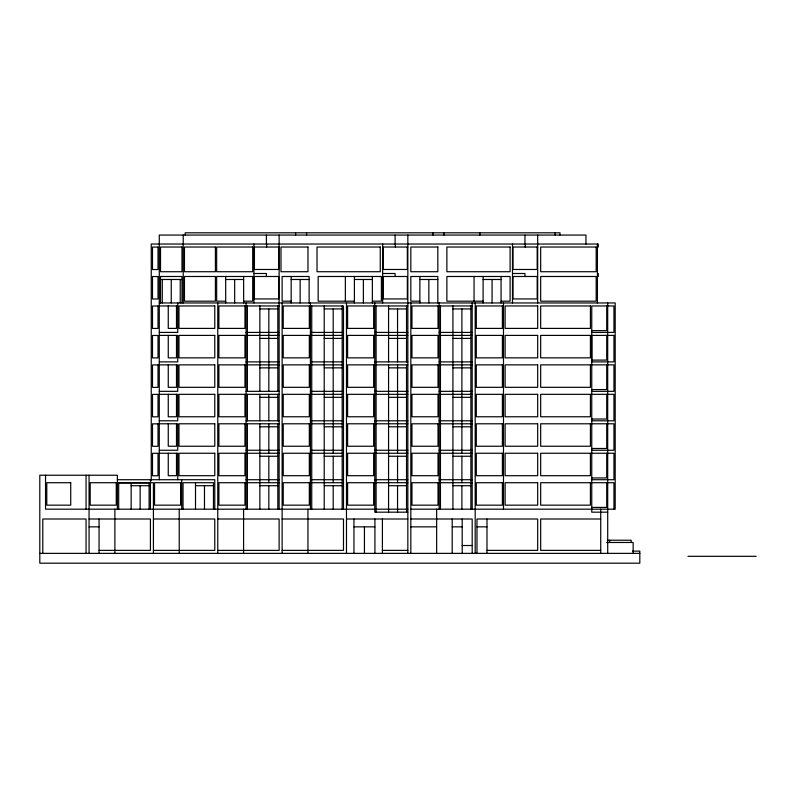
<?xml version="1.0" encoding="UTF-8"?>
<svg xmlns="http://www.w3.org/2000/svg" width="796" height="796" viewBox="0 0 796 796"><rect width="100%" height="100%" fill="white"/><g stroke="black" fill="none" stroke-linecap="round" stroke-linejoin="round"><path stroke-width="1.19" d="M279.127 247.029L254.431 247.029L254.431 269.476L278.63 269.476L278.63 247.029M407.841 247.029L383.145 247.029L383.145 269.476L407.333 269.476L407.333 247.029M537.678 247.029L512.992 247.029L512.992 269.476L537.181 269.476L537.181 247.029M253.934 273.496L266.411 273.496L266.411 276.491M382.647 273.496L395.115 273.496L395.115 276.491M512.495 273.496L524.962 273.496L524.962 276.491M597.418 273.496L598.293 273.496L598.293 276.491L597.418 276.491M253.934 276.491L278.63 276.491L278.63 298.938L254.431 298.938L254.431 276.491M382.647 276.491L407.333 276.491L407.333 298.938L383.145 298.938L383.145 276.491M512.495 276.491L537.181 276.491L537.181 298.938L512.992 298.938L512.992 276.491M160.523 279.486L181.976 279.486M225.686 279.486L243.646 279.486M291.167 279.486L309.127 279.486M354.399 279.486L372.359 279.486M419.87 279.486L437.83 279.486M483.102 279.486L501.062 279.486M225.686 301.186L216.651 301.186L216.651 276.491L252.69 276.491L252.69 301.186L243.646 301.186M291.167 301.186L282.122 301.186L282.122 276.491L309.127 276.491L309.127 302.958M354.399 301.186L318.161 301.186L318.161 276.491L381.393 276.491L381.393 301.186L372.359 301.186M419.87 301.186L410.826 301.186L410.826 276.491L437.83 276.491L437.83 302.958M483.102 301.186L446.874 301.186L446.874 276.491L510.107 276.491L510.107 301.186L501.062 301.186M159.28 302.958L615.189 302.958L615.189 509.181L410.826 509.181M159.28 305.953L177.737 305.953M246.083 305.953L279.127 305.953M310.43 305.953L343.484 305.953L343.484 509.181M374.787 305.953L407.841 305.953M439.143 305.953L472.187 305.953M259.864 308.938L277.824 308.938M324.211 308.938L342.171 308.938M388.567 308.938L406.527 308.938M452.924 308.938L470.884 308.938M591.756 330.639L606.721 330.639L606.721 305.953M159.28 332.42L177.737 332.42L177.737 302.958M246.083 332.42L279.127 332.42M310.43 332.42L343.484 332.42M374.787 332.42L407.841 332.42M439.143 332.42L472.187 332.42M591.736 332.42L613.945 332.42L613.945 305.953L591.756 305.953L591.756 512.176L607.706 512.176M159.28 335.405L177.737 335.405L177.737 361.881L159.28 361.881M246.083 335.405L279.127 335.405M310.43 335.405L343.484 335.405M374.787 335.405L407.841 335.405M439.143 335.405L472.187 335.405M259.864 338.4L277.824 338.4M324.211 338.4L342.171 338.4M388.567 338.4L406.527 338.4M452.924 338.4L470.884 338.4M591.756 360.1L606.721 360.1L606.721 335.405M246.083 361.881L279.127 361.881M310.43 361.881L343.484 361.881M374.787 361.881L407.841 361.881M439.143 361.881L472.187 361.881M159.28 364.866L177.737 364.866L177.737 391.334L159.28 391.334M246.083 364.866L279.127 364.866M310.43 364.866L343.484 364.866M374.787 364.866L407.841 364.866M439.143 364.866L472.187 364.866M591.756 364.866L613.945 364.866L613.945 391.334L591.756 391.334M259.864 367.861L277.824 367.861M324.211 367.861L342.171 367.861M388.567 367.861L406.527 367.861M452.924 367.861L470.884 367.861M591.756 389.562L606.721 389.562L606.721 364.866M246.083 391.334L279.127 391.334M310.43 391.334L343.484 391.334M374.787 391.334L407.841 391.334M439.143 391.334L472.187 391.334M159.28 394.328L177.737 394.328L177.737 420.795L159.28 420.795M246.083 394.328L279.127 394.328M310.43 394.328L343.484 394.328M374.787 394.328L407.841 394.328M439.143 394.328L472.187 394.328M591.756 394.328L613.945 394.328L613.945 420.795L591.756 420.795M259.864 397.323L277.824 397.323M324.211 397.323L342.171 397.323M388.567 397.323L406.527 397.323M452.924 397.323L470.884 397.323M591.756 419.024L606.721 419.024L606.721 394.328M246.083 420.795L279.127 420.795M310.43 420.795L343.484 420.795M374.787 420.795L407.841 420.795M439.143 420.795L472.187 420.795M159.28 423.79L177.737 423.79L177.737 450.257L159.28 450.257M246.083 423.79L279.127 423.79M310.43 423.79L343.484 423.79M374.787 423.79L407.841 423.79M439.143 423.79L472.187 423.79M591.756 423.79L613.945 423.79L613.945 450.257L591.756 450.257M259.864 426.785L277.824 426.785M324.211 426.785L342.171 426.785M388.567 426.785L406.527 426.785M452.924 426.785L470.884 426.785M591.756 448.486L606.721 448.486L606.721 423.79M246.083 450.257L279.127 450.257M310.43 450.257L343.484 450.257M374.787 450.257L407.841 450.257M439.143 450.257L472.187 450.257M159.28 453.252L177.737 453.252L177.737 479.719M246.083 453.252L279.127 453.252M310.43 453.252L343.484 453.252M374.787 453.252L407.841 453.252M439.143 453.252L472.187 453.252M591.756 453.252L613.945 453.252L613.945 479.719L591.756 479.719M259.864 456.247L277.824 456.247M324.211 456.247L342.171 456.247M388.567 456.247L406.527 456.247M452.924 456.247L470.884 456.247M591.756 477.948L606.721 477.948L606.721 453.252M117.37 479.719L214.781 479.719L214.781 509.181M246.083 479.719L279.127 479.719M310.43 479.719L343.484 479.719M374.787 479.719L407.841 479.719M439.143 479.719L472.187 479.719M117.37 482.714L153.419 482.714L153.419 553.369M246.083 482.714L279.127 482.714M310.43 482.714L343.484 482.714M374.787 482.714L407.841 482.714M439.143 482.714L472.187 482.714M591.756 482.714L613.945 482.714L613.945 509.181M131.151 485.709L149.111 485.709M195.508 485.709L213.467 485.709M259.864 485.709L277.824 485.709M324.211 485.709L342.171 485.709M388.567 485.709L406.527 485.709M452.924 485.709L470.884 485.709M591.756 507.41L606.721 507.41L606.721 482.714M407.841 509.181L45.541 509.181L45.541 475.232M407.841 512.176L374.787 512.176L374.787 302.958M89.062 519.002L150.424 519.002L150.424 550.374L99.062 550.374M153.419 519.002L214.781 519.002L214.781 550.374L153.419 550.374M217.766 519.002L279.127 519.002L279.127 550.374L217.766 550.374M282.122 519.002L343.484 519.002L343.484 550.374L282.122 550.374M346.479 519.002L407.841 519.002M410.826 519.002L472.187 519.002L472.187 553.369M600.721 519.002L540.673 519.002L540.673 550.374L600.721 550.374M89.062 526.852L99.062 526.852M353.961 526.852L374.916 526.852M410.826 526.852L436.646 526.852M452.198 526.852L462.197 526.852M476.983 526.852L486.983 526.852M607.328 540.225L631.148 540.225L631.148 542.474M606.632 542.474L633.148 542.474L633.148 553.369M462.197 545.509L472.187 545.509M382.398 550.374L407.841 550.374M486.983 550.374L537.678 550.374L537.678 519.002L476.983 519.002L476.983 553.369M632.492 551.121L639.815 551.121L639.815 563.19L39.8 563.19L39.8 475.232L117.37 475.232L117.37 509.181M39.8 553.369L639.815 553.369M687.953 556.314L756.2 556.314M609.696 540.225L609.696 542.474M607.706 302.958L607.706 553.369M600.721 509.181L600.721 553.369M598.293 247.029L598.293 244.034L151.24 244.034L151.24 480.685M597.418 244.034L597.418 302.958M585.946 244.034L585.946 235.059L159.28 235.059L159.28 479.719M560.006 235.059L560.006 232.81L185.219 232.81L185.219 235.059M555.19 232.81L555.19 235.059M537.678 235.059L537.678 302.958M525.211 244.034L525.211 247.029M524.962 235.059L524.962 244.034M512.495 244.034L512.495 302.958M503.49 302.958L503.49 509.181M501.062 276.491L501.062 302.958M492.077 279.486L492.077 302.958M486.983 519.002L486.983 553.369M483.102 276.491L483.102 302.958M479.859 232.81L479.859 235.059M475.182 302.958L475.182 553.369M474.058 276.491L474.058 301.186M472.187 302.958L472.187 509.181M470.884 305.953L470.884 509.181M462.197 519.002L462.197 553.369M461.899 308.938L461.899 453.252M461.899 456.247L461.899 482.714M461.899 485.709L461.899 509.181M452.924 305.953L452.924 509.181M452.198 519.002L452.198 553.369M443.879 232.81L443.879 235.059M440.447 305.953L440.447 509.181M439.143 302.958L439.143 509.181M436.646 509.181L436.646 553.369M432.905 232.81L432.905 235.059M428.855 279.486L428.855 302.958M419.87 276.491L419.87 302.958M410.826 302.958L410.826 553.369M407.841 235.059L407.841 553.369M406.527 305.953L406.527 361.881M406.527 364.866L406.527 512.176M397.552 308.938L397.552 361.881M397.552 364.866L397.552 453.252M397.552 456.247L397.552 482.714M397.552 485.709L397.552 512.176M395.363 244.034L395.363 247.029M395.115 235.059L395.115 244.034M388.567 305.953L388.567 361.881M388.567 364.866L388.567 512.176M382.647 244.034L382.647 302.958M382.398 519.002L382.398 553.369M376.1 305.953L376.1 512.176M374.916 519.002L374.916 553.369M372.359 276.491L372.359 302.958M364.439 526.852L364.439 553.369M363.374 279.486L363.374 302.958M354.399 276.491L354.399 302.958M353.961 519.002L353.961 553.369M346.479 302.958L346.479 553.369M345.355 276.491L345.355 301.186M342.171 305.953L342.171 509.181M333.196 308.938L333.196 453.252M333.196 456.247L333.196 482.714M333.196 485.709L333.196 509.181M324.211 305.953L324.211 509.181M311.743 305.953L311.743 509.181M310.43 302.958L310.43 509.181M307.943 509.181L307.943 553.369M306.569 232.81L306.569 235.059M300.142 279.486L300.142 302.958M295.595 232.81L295.595 235.059M291.167 276.491L291.167 302.958M282.122 302.958L282.122 553.369M279.127 235.059L279.127 509.181M277.824 305.953L277.824 391.334M277.824 394.328L277.824 420.795M277.824 423.79L277.824 509.181M268.839 308.938L268.839 391.334M268.839 394.328L268.839 420.795M268.839 423.79L268.839 453.252M268.839 456.247L268.839 482.714M268.839 485.709L268.839 509.181M266.66 244.034L266.66 247.029M266.411 235.059L266.411 244.034M259.864 305.953L259.864 391.334M259.864 394.328L259.864 420.795M259.864 423.79L259.864 509.181M253.934 244.034L253.934 302.958M247.387 305.953L247.387 391.334M247.387 394.328L247.387 420.795M247.387 423.79L247.387 509.181M246.083 302.958L246.083 509.181M243.646 276.491L243.646 302.958M243.586 509.181L243.586 553.369M234.671 279.486L234.671 302.958M225.686 276.491L225.686 302.958M217.766 302.958L217.766 553.369M213.467 509.181L213.467 482.714L183.04 482.714L183.04 509.181M204.482 485.709L204.482 509.181M195.508 482.714L195.508 509.181M183.219 235.059L183.219 302.958M181.976 302.958L181.976 276.491L160.523 276.491L160.523 302.958M181.727 479.719L181.727 509.181M180.234 279.486L180.234 302.958M179.229 509.181L179.229 553.369M176.493 305.953L176.493 328.4L168.255 328.4L168.255 305.953M176.493 335.405L176.493 357.862L168.255 357.862L168.255 335.405M176.493 364.866L176.493 387.314L168.255 387.314L168.255 364.866M176.493 394.328L176.493 416.776L168.255 416.776L168.255 394.328M176.493 423.79L176.493 446.238L168.255 446.238L168.255 423.79M176.493 453.252L176.493 475.7L168.255 475.7L168.255 453.252M171.249 279.486L171.249 302.958M162.275 279.486L162.275 302.958M150.424 479.719L150.424 509.181M149.111 509.181L149.111 482.973L118.684 482.973L118.684 509.181M140.136 485.709L140.136 509.181M131.151 482.973L131.151 509.181M114.883 509.181L114.883 553.369M99.062 519.002L99.062 553.369M89.062 475.232L89.062 553.369M86.067 475.232L86.067 509.181M86.067 553.369L86.067 519.002L42.795 519.002L42.795 553.369M158.026 247.078L152.494 247.078L152.494 269.536L158.026 269.536L158.026 247.078M181.976 247.029L160.523 247.029L160.523 271.725L181.976 271.725L181.976 247.029M215.398 247.029L184.473 247.029L184.473 271.725L215.398 271.725L215.398 247.029M252.69 247.029L216.651 247.029L216.651 271.725L252.69 271.725L252.69 247.029M307.982 247.029L280.988 247.029L280.988 271.725L307.982 271.725L307.982 247.029M380.259 247.029L317.027 247.029L317.027 271.725L380.259 271.725L380.259 247.029M437.83 247.029L410.826 247.029L410.826 271.725L437.83 271.725L437.83 247.029M510.107 247.029L446.874 247.029L446.874 271.725L510.107 271.725L510.107 247.029M596.174 247.029L540.673 247.029L540.673 271.725L596.174 271.725L596.174 247.029M215.398 276.491L184.473 276.491L184.473 301.186L215.398 301.186L215.398 276.491M596.174 276.491L540.673 276.491L540.673 301.186L596.174 301.186L596.174 276.491M158.026 276.54L152.494 276.54L152.494 298.988L158.026 298.988L158.026 276.54M158.026 306.002L152.494 306.002L152.494 328.45L158.026 328.45L158.026 306.002M214.781 305.953L178.981 305.953L178.981 328.4L214.781 328.4L214.781 305.953M244.959 305.953L218.89 305.953L218.89 328.4L244.959 328.4L244.959 305.953M309.316 305.953L283.247 305.953L283.247 328.4L309.316 328.4L309.316 305.953M373.662 305.953L347.603 305.953L347.603 328.4L373.662 328.4L373.662 305.953M438.019 305.953L411.95 305.953L411.95 328.4L438.019 328.4L438.019 305.953M502.375 305.953L476.306 305.953L476.306 328.4L502.375 328.4L502.375 305.953M537.678 305.953L505.112 305.953L505.112 328.4L537.678 328.4L537.678 305.953M590.423 305.953L540.673 305.953L540.673 328.4L590.423 328.4L590.423 305.953M158.026 335.464L152.494 335.464L152.494 357.911L158.026 357.911L158.026 335.464M214.781 335.405L178.981 335.405L178.981 357.862L214.781 357.862L214.781 335.405M244.959 335.405L218.89 335.405L218.89 357.862L244.959 357.862L244.959 335.405M309.316 335.405L283.247 335.405L283.247 357.862L309.316 357.862L309.316 335.405M373.662 335.405L347.603 335.405L347.603 357.862L373.662 357.862L373.662 335.405M438.019 335.405L411.95 335.405L411.95 357.862L438.019 357.862L438.019 335.405M502.375 335.405L476.306 335.405L476.306 357.862L502.375 357.862L502.375 335.405M537.678 335.405L505.112 335.405L505.112 357.862L537.678 357.862L537.678 335.405M590.423 335.405L540.673 335.405L540.673 357.862L590.423 357.862L590.423 335.405M613.945 335.405L591.756 335.405L591.756 361.881L613.945 361.881L613.945 335.405M214.781 364.866L178.981 364.866L178.981 387.314L214.781 387.314L214.781 364.866M244.959 364.866L218.89 364.866L218.89 387.314L244.959 387.314L244.959 364.866M309.316 364.866L283.247 364.866L283.247 387.314L309.316 387.314L309.316 364.866M373.662 364.866L347.603 364.866L347.603 387.314L373.662 387.314L373.662 364.866M438.019 364.866L411.95 364.866L411.95 387.314L438.019 387.314L438.019 364.866M502.375 364.866L476.306 364.866L476.306 387.314L502.375 387.314L502.375 364.866M537.678 364.866L505.112 364.866L505.112 387.314L537.678 387.314L537.678 364.866M590.423 364.866L540.673 364.866L540.673 387.314L590.423 387.314L590.423 364.866M158.026 364.926L152.494 364.926L152.494 387.373L158.026 387.373L158.026 364.926M158.026 394.388L152.494 394.388L152.494 416.835L158.026 416.835L158.026 394.388M214.781 394.328L178.981 394.328L178.981 416.776L214.781 416.776L214.781 394.328M244.959 394.328L218.89 394.328L218.89 416.776L244.959 416.776L244.959 394.328M309.316 394.328L283.247 394.328L283.247 416.776L309.316 416.776L309.316 394.328M373.662 394.328L347.603 394.328L347.603 416.776L373.662 416.776L373.662 394.328M438.019 394.328L411.95 394.328L411.95 416.776L438.019 416.776L438.019 394.328M502.375 394.328L476.306 394.328L476.306 416.776L502.375 416.776L502.375 394.328M537.678 394.328L505.112 394.328L505.112 416.776L537.678 416.776L537.678 394.328M590.423 394.328L540.673 394.328L540.673 416.776L590.423 416.776L590.423 394.328M158.026 423.85L152.494 423.85L152.494 446.297L158.026 446.297L158.026 423.85M214.781 423.79L178.981 423.79L178.981 446.238L214.781 446.238L214.781 423.79M244.959 423.79L218.89 423.79L218.89 446.238L244.959 446.238L244.959 423.79M309.316 423.79L283.247 423.79L283.247 446.238L309.316 446.238L309.316 423.79M373.662 423.79L347.603 423.79L347.603 446.238L373.662 446.238L373.662 423.79M438.019 423.79L411.95 423.79L411.95 446.238L438.019 446.238L438.019 423.79M502.375 423.79L476.306 423.79L476.306 446.238L502.375 446.238L502.375 423.79M537.678 423.79L505.112 423.79L505.112 446.238L537.678 446.238L537.678 423.79M590.423 423.79L540.673 423.79L540.673 446.238L590.423 446.238L590.423 423.79M214.781 453.252L178.981 453.252L178.981 475.7L214.781 475.7L214.781 453.252M244.959 453.252L218.89 453.252L218.89 475.7L244.959 475.7L244.959 453.252M309.316 453.252L283.247 453.252L283.247 475.7L309.316 475.7L309.316 453.252M373.662 453.252L347.603 453.252L347.603 475.7L373.662 475.7L373.662 453.252M438.019 453.252L411.95 453.252L411.95 475.7L438.019 475.7L438.019 453.252M502.375 453.252L476.306 453.252L476.306 475.7L502.375 475.7L502.375 453.252M537.678 453.252L505.112 453.252L505.112 475.7L537.678 475.7L537.678 453.252M590.423 453.252L540.673 453.252L540.673 475.7L590.423 475.7L590.423 453.252M158.026 453.302L152.494 453.302L152.494 475.759L158.026 475.759L158.026 453.302M70.725 482.714L46.785 482.714L46.785 505.161L70.725 505.161L70.725 482.714M116.246 482.714L90.187 482.714L90.187 505.161L116.246 505.161L116.246 482.714M180.602 482.714L154.543 482.714L154.543 505.161L180.602 505.161L180.602 482.714M244.959 482.714L218.89 482.714L218.89 505.161L244.959 505.161L244.959 482.714M309.316 482.714L283.247 482.714L283.247 505.161L309.316 505.161L309.316 482.714M373.662 482.714L347.603 482.714L347.603 505.161L373.662 505.161L373.662 482.714M438.019 482.714L411.95 482.714L411.95 505.161L438.019 505.161L438.019 482.714M502.375 482.714L476.306 482.714L476.306 505.161L502.375 505.161L502.375 482.714M537.678 482.714L505.112 482.714L505.112 505.161L537.678 505.161L537.678 482.714M590.423 482.714L540.673 482.714L540.673 505.161L590.423 505.161L590.423 482.714"/></g></svg>
